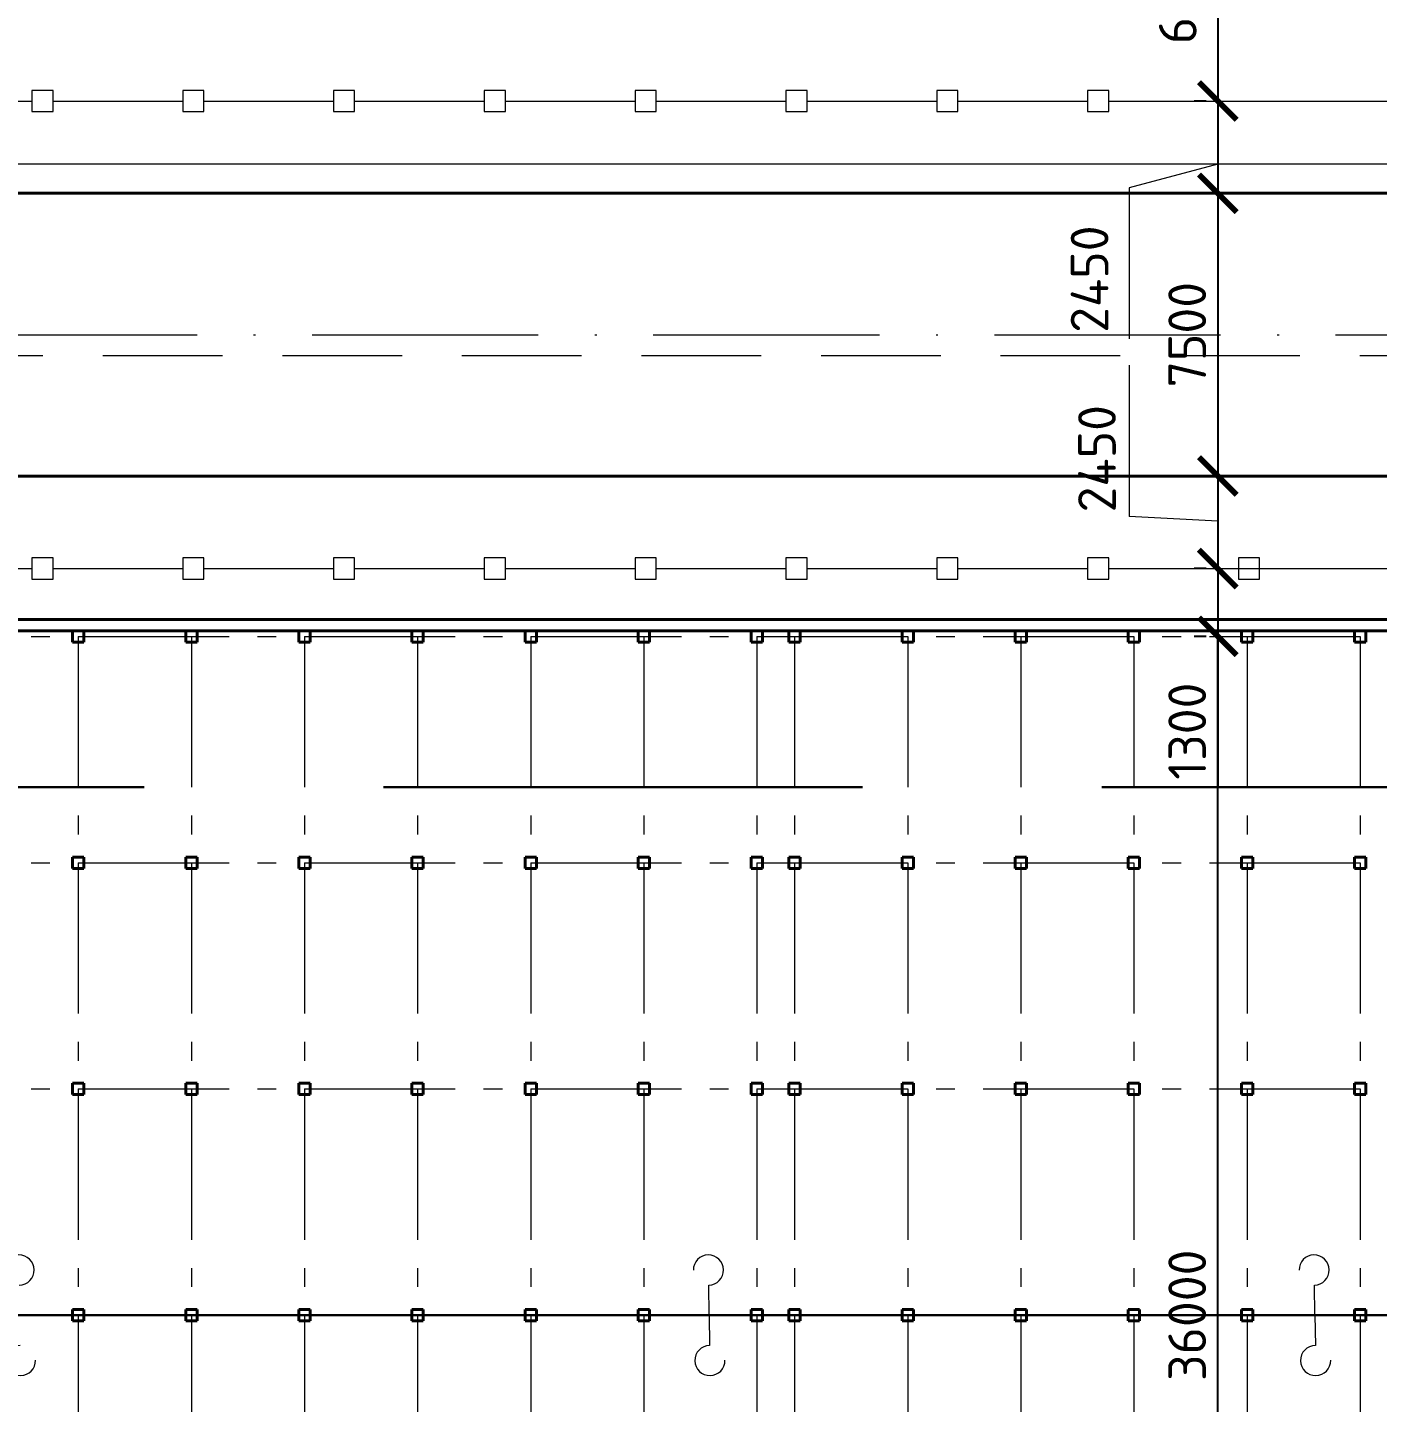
# Model space of a CAD drawing. Header units: millimetres. Extents: x -782 to 10910, y 3841 to 9763.
# Drawn here: x 2231.8 to 2303.4, y 8424.8 to 8497.7 of the extents above; entities that cross this region are included whole.
import ezdxf

# ---------------------------------------------------------------- set-up
doc = ezdxf.new("R2010")
doc.units = ezdxf.units.MM
for name, pattern in [('ACAD_ISO10W100', [18, 12, -3, 0, -3]), ('CENTER2', [28.575, 19.05, -3.175, 3.175, -3.175]), ('GOST2.303 6', [12, 8, -1.5, 1, -1.5]), ('штриховая2', [9.525, 6.35, -3.175])]:
    doc.linetypes.add(name, pattern=pattern)
doc.styles.add('2.5', font='isocpeur.ttf', dxfattribs={"height": 2})
doc.dimstyles.new('М500 стройгенп', dxfattribs={"dimtxt": 2, "dimasz": 2, "dimexe": 1.25, "dimexo": 0.625, "dimtad": 1, "dimlfac": 500, "dimtxsty": '2.5', "dimblk": 'ARCHTICK', "dimcen": 2.5, "dimadec": 0, "dimazin": 0, "dimtfac": 1, "dimtmove": 0, "dimatfit": 3, "dimfxl": 1, "dimarcsym": 0})
pattern_1 = [(50, (2763.4176, 3860.6352), (4.5546167, -0.398477), [0.47625, -5.23875]), (355, (2763.4176, 3860.635), (-0.8810855, 4.776421), [0.381, -4.1910146]), (100.45144, (2763.797, 3860.602), (3.673531, 4.377944), [0.40475, -4.452256]), (46.1842, (2763.4176, 3861.905), (6.776976, -1.051058), [0.714375, -7.858125]), (96.63556, (2763.982, 3861.8176), (5.935103, 6.185653), [0.607126, -6.67839]), (351.18415, (2763.4176, 3861.905), (5.935103, 6.185653), [0.571499, -6.286493]), (21, (2764.0526, 3861.5877), (3.7903598, -2.55663), [0.47625, -5.23875]), (326, (2764.0526, 3861.5877), (1.5450507, 4.604699), [0.381, -4.191]), (71.45144, (2764.3684, 3861.3747), (5.3354105, 2.0480692), [0.40475, -4.4522484]), (37.5, (2763.4176, 3860.6352), (0.0772151, 2.11387597), [0, -4.1402, 0, -4.2545, 0, -4.206875]), (7.5, (2763.4176, 3860.6352), (1.6704916, 2.5045144), [0, -2.4257, 0, -4.04495, 0, -1.603375]), (327.5, (2762.0015, 3860.6352), (3.3897649, -0.1432186), [0, -1.5875, 0, -4.953, 0, -6.57225]), (317.5, (2761.3665, 3860.6352), (3.7032295, 0.6356623), [0, -2.06375, 0, -3.2893, 0, -4.66725])]

# ---------------------------------------------------------------- blocks, each defined once
blk = doc.blocks.new('_ArchTick')
at = {"color": 0, "linetype": 'ByBlock', "const_width": 0.15}
blk.add_lwpolyline([(-0.5, -0.5), (0.5, 0.5)], dxfattribs=at)
blk = doc.blocks.new('*D764')
at = {"color": 0, "lineweight": -2, "transparency": 16777216}
for p, q in [((2294.296, 8465.443), (2293.671, 8465.443)), ((2294.921, 8393.443), (2294.921, 8465.443)), ((2294.296, 8393.443), (2293.671, 8393.443))]:
    blk.add_line(p, q, dxfattribs=at)
at = {"layer": 'Defpoints', "color": 0, "lineweight": -3, "transparency": 16777216}
for p in [(2294.921, 8465.443), (2294.921, 8465.443), (2294.921, 8393.443)]:
    blk.add_point(p, dxfattribs=at)
at = {"color": 0, "lineweight": -2, "transparency": 16777216, "xscale": 2, "yscale": 2, "zscale": 2}
for p, rotation in [((2294.921, 8465.443), 90), ((2294.921, 8393.443), 270)]:
    blk.add_blockref('_ArchTick', p, dxfattribs=dict(at, rotation=rotation))
at = {"color": 0, "lineweight": 20, "transparency": 16777216, "insert": (2293.296, 8429.443), "char_height": 2, "attachment_point": 5, "rotation": 90, "style": '2.5'}
blk.add_mtext('36000', dxfattribs=at)
blk = doc.blocks.new('*D737')
at = {"color": 0, "lineweight": -2, "transparency": 16777216}
for p, q in [((2294.296, 8505.543), (2293.671, 8505.543)), ((2294.921, 8505.543), (2294.921, 8493.831)), ((2294.296, 8493.831), (2293.671, 8493.831))]:
    blk.add_line(p, q, dxfattribs=at)
at = {"layer": 'Defpoints', "color": 0, "lineweight": -3, "transparency": 16777216}
for p in [(2294.921, 8505.543), (2294.921, 8493.831), (2294.921, 8493.831)]:
    blk.add_point(p, dxfattribs=at)
at = {"color": 0, "lineweight": -2, "transparency": 16777216, "xscale": 2, "yscale": 2, "zscale": 2}
for p, rotation in [((2294.921, 8505.543), 90), ((2294.921, 8493.831), 270)]:
    blk.add_blockref('_ArchTick', p, dxfattribs=dict(at, rotation=rotation))
at = {"color": 0, "lineweight": 20, "transparency": 16777216, "insert": (2292.796, 8499.648), "char_height": 2, "attachment_point": 5, "rotation": 90, "style": '2.5'}
blk.add_mtext('6300', dxfattribs=at)
blk = doc.blocks.new('*D738')
at = {"color": 0, "lineweight": -2, "transparency": 16777216}
for p, q in [((2294.296, 8493.831), (2293.671, 8493.831)), ((2294.921, 8493.831), (2294.921, 8488.943)), ((2294.296, 8488.943), (2293.671, 8488.943))]:
    blk.add_line(p, q, dxfattribs=at)
at = {"layer": 'Defpoints', "color": 0, "lineweight": -3, "transparency": 16777216}
for p in [(2294.921, 8493.831), (2294.921, 8488.943), (2294.921, 8488.943)]:
    blk.add_point(p, dxfattribs=at)
at = {"color": 0, "lineweight": -2, "transparency": 16777216, "xscale": 2, "yscale": 2, "zscale": 2}
for p, rotation in [((2294.921, 8493.831), 90), ((2294.921, 8488.943), 270)]:
    blk.add_blockref('_ArchTick', p, dxfattribs=dict(at, rotation=rotation))
at = {"color": 0, "lineweight": 20, "transparency": 16777216, "insert": (2288.117, 8484.389), "char_height": 2, "attachment_point": 5, "rotation": 90, "style": '2.5'}
blk.add_mtext('2450', dxfattribs=at)
blk = doc.blocks.new('*D739')
at = {"color": 0, "lineweight": -2, "transparency": 16777216}
for p, q in [((2294.296, 8488.943), (2293.671, 8488.943)), ((2294.921, 8488.943), (2294.921, 8473.943)), ((2294.296, 8473.943), (2293.671, 8473.943))]:
    blk.add_line(p, q, dxfattribs=at)
at = {"layer": 'Defpoints', "color": 0, "lineweight": -3, "transparency": 16777216}
for p in [(2294.921, 8488.943), (2294.921, 8473.943), (2294.921, 8473.943)]:
    blk.add_point(p, dxfattribs=at)
at = {"color": 0, "lineweight": -2, "transparency": 16777216, "xscale": 2, "yscale": 2, "zscale": 2}
for p, rotation in [((2294.921, 8488.943), 90), ((2294.921, 8473.943), 270)]:
    blk.add_blockref('_ArchTick', p, dxfattribs=dict(at, rotation=rotation))
at = {"color": 0, "lineweight": 20, "transparency": 16777216, "insert": (2293.296, 8481.443), "char_height": 2, "attachment_point": 5, "rotation": 90, "style": '2.5'}
blk.add_mtext('7500', dxfattribs=at)
blk = doc.blocks.new('*D740')
at = {"color": 0, "lineweight": -2, "transparency": 16777216}
for p, q in [((2294.296, 8473.943), (2293.671, 8473.943)), ((2294.921, 8473.943), (2294.921, 8469.043)), ((2294.296, 8469.043), (2293.671, 8469.043))]:
    blk.add_line(p, q, dxfattribs=at)
at = {"layer": 'Defpoints', "color": 0, "lineweight": -3, "transparency": 16777216}
for p in [(2294.921, 8473.943), (2294.921, 8469.043), (2294.921, 8469.043)]:
    blk.add_point(p, dxfattribs=at)
at = {"color": 0, "lineweight": -2, "transparency": 16777216, "xscale": 2, "yscale": 2, "zscale": 2}
for p, rotation in [((2294.921, 8473.943), 90), ((2294.921, 8469.043), 270)]:
    blk.add_blockref('_ArchTick', p, dxfattribs=dict(at, rotation=rotation))
at = {"color": 0, "lineweight": 20, "transparency": 16777216, "insert": (2288.511, 8474.864), "char_height": 2, "attachment_point": 5, "rotation": 90, "style": '2.5'}
blk.add_mtext('2450', dxfattribs=at)
blk = doc.blocks.new('*D741')
at = {"color": 0, "lineweight": -2, "transparency": 16777216}
for p, q in [((2294.296, 8469.043), (2293.671, 8469.043)), ((2294.921, 8469.043), (2294.921, 8465.443)), ((2294.296, 8465.443), (2293.671, 8465.443)), ((2294.921, 8465.443), (2294.921, 8457.393))]:
    blk.add_line(p, q, dxfattribs=at)
at = {"layer": 'Defpoints', "color": 0, "lineweight": -3, "transparency": 16777216}
for p in [(2294.921, 8469.043), (2294.921, 8465.443), (2294.921, 8465.443)]:
    blk.add_point(p, dxfattribs=at)
at = {"color": 0, "lineweight": -2, "transparency": 16777216, "xscale": 2, "yscale": 2, "zscale": 2}
for p, rotation in [((2294.921, 8469.043), 90), ((2294.921, 8465.443), 270)]:
    blk.add_blockref('_ArchTick', p, dxfattribs=dict(at, rotation=rotation))
at = {"color": 0, "lineweight": 20, "transparency": 16777216, "insert": (2293.296, 8460.418), "char_height": 2, "attachment_point": 5, "rotation": 90, "style": '2.5'}
blk.add_mtext('1300', dxfattribs=at)

msp = doc.modelspace()

# ---------------------------------------------------------------- hatches: boundary and pattern name
at = {"lineweight": 25}
h = msp.add_hatch(dxfattribs=at)
h.set_pattern_fill('ANSI31', color=256)
h.set_pattern_definition([(45, (2763.4176, 3860.6352), (-2.245064, 2.245064), [])])
h.paths.add_polyline_path([(2395.225894, 8324.442641), (2389.689209, 8324.442641), (2389.689209, 8317.442641), (2394.268934, 8317.442641)])
h.paths.add_polyline_path([(2367.578799, 8327.027965), (2367.89225, 8329.326446, -0.033531004), (2365.471452, 8331.442641), (2183.471452, 8331.442641, -0.033546474), (2181.049474, 8329.325546), (2181.363583, 8327.027894, -0.454591532), (2183.180298, 8325.442641), (2365.762606, 8325.442641, -0.454492205)])
h.paths.add_polyline_path([(2393.668887, 8545.688801), (2392.589411, 8545.7961, -0.097320235), (2384.41866, 8541.449212), (2154.673974, 8541.442676), (2153.578788, 8533.431577, -0.071737884), (2160.355396, 8534.442361), (2166.500889, 8534.472079, -0.164269753), (2181.049474, 8529.559736), (2181.363583, 8531.857389, -0.374956444), (2179.980303, 8533.442641, -1), (2183.180298, 8533.442641), (2365.762606, 8533.442641, -1), (2368.9626, 8533.442641, -0.381458001), (2367.5432, 8531.852869), (2367.861169, 8529.505667, -0.164703998), (2382.442014, 8534.442641), (2395.192371, 8534.442641)])
h.paths.add_polyline_path([(2159.720896, 8535.5702, -1), (2160.040895, 8535.5702, -1)], flags=16)
h.paths.add_polyline_path([(2367.5432, 8531.852869, -0.447745786), (2365.762606, 8533.442641), (2183.180298, 8533.442641, -0.454591532), (2181.363583, 8531.857389), (2181.049474, 8529.559736, -0.033546474), (2183.471452, 8527.442641), (2365.501372, 8527.443071, -0.032682346), (2367.861169, 8529.505667)])
h.paths.add_polyline_path([(2295.346246, 8532.845041), (2295.346246, 8539.445041), (2290.546246, 8539.445041), (2290.546246, 8532.845041)], flags=24)
h.paths.add_polyline_path([(2295.346246, 8525.496539), (2295.346246, 8532.096539), (2290.546246, 8532.096539), (2290.546246, 8525.496539)], flags=9)
h.paths.add_polyline_path([(2195.408605, 8525.767641), (2201.608605, 8525.767641), (2201.608605, 8530.567641), (2195.408605, 8530.567641)], flags=9)
at = {"lineweight": 20}
h = msp.add_hatch(dxfattribs=at)
h.set_pattern_fill('AR-CONC', color=256, scale=0.025)
h.set_pattern_definition(pattern_1)
h.paths.add_polyline_path([(2447.064089, 8324.442641), (2395.225894, 8324.442641), (2394.268934, 8317.442641), (2447.064089, 8317.442641)])
edge = h.paths.add_edge_path()
edge.add_line((2395.225894, 8324.442641), (2376.380411, 8324.442641))
edge.add_arc((2376.380411, 8336.443027), 12.000386, 223.86662461, 270, ccw=False)
edge.add_line((2367.728674, 8328.126976), (2367.578799, 8327.027965))
edge.add_arc((2367.362603, 8325.442641), 1.599997, 0, 82.23429528, ccw=False)
edge.add_arc((2367.362603, 8325.442641), 1.599997, -180, 0, ccw=False)
edge.add_line((2365.762606, 8325.442641), (2183.180298, 8325.442641))
edge.add_arc((2181.5803, 8325.442641), 1.599997, -180, 0, ccw=False)
edge.add_arc((2181.5803, 8325.442641), 1.599997, 97.78457087, 180, ccw=False)
edge.add_line((2181.363583, 8327.027894), (2181.213441, 8328.126156))
edge.add_arc((2172.562492, 8336.443027), 12.000386, 270, 316.12794469, ccw=False)
edge.add_line((2172.562492, 8324.442641), (2153.717009, 8324.442641))
edge.add_line((2153.717009, 8324.442641), (2154.673969, 8317.442641))
edge.add_line((2154.673969, 8317.442641), (2394.268934, 8317.442641))
edge.add_line((2394.268934, 8317.442641), (2395.225894, 8324.442641))
edge = h.paths.add_edge_path()
edge.add_arc((2376.380411, 8336.443027), 12.000386, 204.62550124, 223.86662461, ccw=False)
edge.add_line((2365.471452, 8331.442641), (2272.723702, 8331.442641))
edge.add_arc((2271.58981, 8331.83543), 1.199998, 199.10645728, 340.89354272, ccw=False)
edge.add_line((2270.455917, 8331.442641), (2183.471452, 8331.442641))
edge.add_arc((2172.562492, 8336.443027), 12.000386, 316.12794469, 335.37449876, ccw=False)
edge.add_line((2181.213441, 8328.126156), (2181.363583, 8327.027894))
edge.add_arc((2181.5803, 8325.442641), 1.599997, 0, 97.78457087, ccw=False)
edge.add_line((2183.180298, 8325.442641), (2365.762606, 8325.442641))
edge.add_arc((2367.362603, 8325.442641), 1.599997, 82.23429528, 180, ccw=False)
edge.add_line((2367.578799, 8327.027965), (2367.728674, 8328.126976))
edge = h.paths.add_edge_path()
edge.add_line((2394.244102, 8541.442641), (2154.673969, 8541.442641))
edge.add_line((2154.673969, 8541.442641), (2153.717009, 8534.442641))
edge.add_line((2153.717009, 8534.442641), (2172.562492, 8534.442641))
edge.add_arc((2172.562492, 8522.442255), 12.000386, 43.87205531, 90, ccw=False)
edge.add_line((2181.213441, 8530.759127), (2181.363583, 8531.857389))
edge.add_arc((2181.5803, 8533.442641), 1.599997, 180, 262.21542913, ccw=False)
edge.add_arc((2181.5803, 8533.442641), 1.599997, 0, 180, ccw=False)
edge.add_line((2183.180298, 8533.442641), (2365.762606, 8533.442641))
edge.add_arc((2367.362603, 8533.442641), 1.599997, 0, 180, ccw=False)
edge.add_arc((2367.362603, 8533.442641), 1.599997, -83.51900907, 0, ccw=False)
edge.add_line((2367.5432, 8531.852869), (2367.861169, 8529.505667))
edge.add_arc((2427.302929, 8436.751859), 110.1662, 117.53133097, 122.65399107, ccw=False)
edge.add_line((2376.380411, 8534.442641), (2395.192371, 8534.442641))
edge.add_line((2395.192371, 8534.442641), (2394.244102, 8541.442641))
edge = h.paths.add_edge_path()
edge.add_line((2154.673969, 8541.442641), (2145.423074, 8541.442641))
edge.add_line((2145.423074, 8541.442641), (2145.427188, 8534.050072))
edge.add_arc((2148.471452, 8522.442641), 12, 90, 104.69589657, ccw=False)
edge.add_line((2148.471452, 8534.442641), (2153.717009, 8534.442641))
edge.add_line((2153.717009, 8534.442641), (2154.673969, 8541.442641))
edge = h.paths.add_edge_path()
edge.add_line((2367.861169, 8529.505667), (2367.5432, 8531.852869))
edge.add_arc((2367.362603, 8533.442641), 1.599997, 180, 276.48099093, ccw=False)
edge.add_line((2365.762606, 8533.442641), (2183.180298, 8533.442641))
edge.add_arc((2181.5803, 8533.442641), 1.599997, -97.78457087, 0, ccw=False)
edge.add_line((2181.363583, 8531.857389), (2181.213441, 8530.759127))
edge.add_arc((2172.562492, 8522.442255), 12.000386, 24.62550124, 43.87205531, ccw=False)
edge.add_line((2183.471452, 8527.442641), (2268.081321, 8527.442641))
edge.add_arc((2268.667298, 8526.395442), 1.199998, 60.7700888, 119.2299112, ccw=False)
edge.add_line((2269.253276, 8527.442641), (2365.471452, 8527.442641))
edge.add_arc((2367.611719, 8527.379035), 2.141212, 83.30987815, 178.29773268, ccw=False)
h.paths.add_polyline_path([(2269.419992, 8526.727406), (2272.659986, 8526.727406), (2272.659986, 8527.442641), (2269.419992, 8527.442641)])
h.paths.add_polyline_path([(2395.192371, 8534.442641), (2447.064089, 8534.442641), (2447.064089, 8541.442641), (2394.244102, 8541.442641)])
edge = h.paths.add_edge_path()
edge.add_arc((2153.471452, 8517.442641), 24, 109.59180627, 180)
edge.add_line((2129.471452, 8517.442641), (2129.471452, 8341.442641))
edge.add_arc((2153.471452, 8341.442641), 24, 180, 270)
edge.add_line((2153.471452, 8317.442641), (2154.673969, 8317.442641))
edge.add_line((2154.673969, 8317.442641), (2153.717009, 8324.442641))
edge.add_line((2153.717009, 8324.442641), (2148.471452, 8324.442641))
edge.add_arc((2125.500889, 8313.472079), 25.455844, 25.52877937, 64.47122063)
edge.add_line((2136.471452, 8336.442641), (2136.471452, 8522.442641))
edge.add_arc((2148.471452, 8522.442641), 12, 104.69589657, 180, ccw=False)
edge.add_line((2145.427188, 8534.050072), (2145.423847, 8540.053171))
at = {"lineweight": 25}
h = msp.add_hatch(dxfattribs=at)
h.set_pattern_fill('AR-CONC', color=256, scale=0.025)
h.set_pattern_definition(pattern_1)
h.paths.add_polyline_path([(2179.980303, 8325.442641, -0.374956444), (2181.363583, 8327.027894), (2181.213441, 8328.126156, -0.204033738), (2172.562492, 8324.442641), (2160.471452, 8324.442641, -0.072953131), (2153.578788, 8325.453705), (2154.673969, 8317.442641), (2388.189209, 8317.442641), (2388.189209, 8324.442641), (2376.380411, 8324.442641, -0.077886135), (2372.709113, 8325.018018), (2368.957578, 8325.315967, -0.96113778), (2365.762606, 8325.442641), (2183.180298, 8325.442641, -1)])
h.paths.add_polyline_path([(2129.902842, 8409.508791), (2136.502842, 8409.508791), (2136.502842, 8414.308791), (2129.902842, 8414.308791)], flags=24)
h.paths.add_polyline_path([(2131.396452, 8340.341351), (2137.996452, 8340.341351), (2137.996452, 8345.141351), (2131.396452, 8345.141351)], flags=24)
h.paths.add_polyline_path([(2129.28449, 8461.47917), (2132.974484, 8461.47917), (2132.974484, 8465.799163), (2129.28449, 8465.799163)], flags=9)
h.paths.add_polyline_path([(2295.346246, 8318.540241), (2295.346246, 8325.140241), (2290.546246, 8325.140241), (2290.546246, 8318.540241)], flags=24)
edge = h.paths.add_edge_path()
edge.add_arc((2153.471452, 8517.442641), 24, 109.59160183, 180)
edge.add_line((2129.471452, 8517.442641), (2129.471452, 8341.442641))
edge.add_arc((2153.471452, 8341.442641), 24, 180, 270)
edge.add_line((2153.471452, 8317.442641), (2154.673969, 8317.442641))
edge.add_line((2154.673969, 8317.442641), (2153.717009, 8324.442641))
edge.add_line((2153.717009, 8324.442641), (2153.578788, 8325.453705))
edge.add_arc((2160.471452, 8348.442641), 24, 180, 253.30994122, ccw=False)
edge.add_line((2136.471452, 8348.442641), (2136.471452, 8522.442641))
edge.add_arc((2148.471452, 8522.442641), 12, 104.69537151, 180, ccw=False)
edge.add_line((2145.427294, 8534.0501), (2145.423928, 8540.0532))
at = {"lineweight": 20}
h = msp.add_hatch(dxfattribs=at)
h.set_pattern_fill('ANSI31', color=256, angle=90)
h.set_pattern_definition([(135, (-61.2235, 5234.4324), (-2.245064, -2.245064), [])])
h.paths.add_polyline_path([(2183.471452, 8331.442641, -0.084176912), (2181.213441, 8328.126156), (2181.363583, 8327.027894, -0.454591532), (2183.180298, 8325.442641), (2365.762606, 8325.442641, -0.454492205), (2367.578799, 8327.027965), (2367.728674, 8328.126976, -0.084153049), (2365.471452, 8331.442641), (2272.723702, 8331.442641, -0.71189231), (2270.455917, 8331.442641)])
h.paths.add_polyline_path([(2183.180298, 8533.442641, -0.454591532), (2181.363583, 8531.857389), (2181.213441, 8530.759127, -0.084176912), (2183.471452, 8527.442641), (2268.081321, 8527.442641, -0.260759243), (2269.253276, 8527.442641), (2365.471452, 8527.442641, -0.083164554), (2367.696088, 8530.724272), (2367.5432, 8531.852869, -0.447745786), (2365.762606, 8533.442641)])
h.paths.add_polyline_path([(2269.422375, 8526.787795), (2274.822375, 8526.787795), (2274.822375, 8531.587795), (2269.422375, 8531.587795)], flags=9)
h.paths.add_polyline_path([(2403.127026, 8526.141709), (2408.127026, 8526.141709), (2408.127026, 8530.941709), (2403.127026, 8530.941709)], flags=9)

# ---------------------------------------------------------------- linework, layer by layer
at = {"lineweight": 13}
for p, q in [((2233.131317, 8494.390585), (2232.011319, 8494.390585)), ((2232.011319, 8494.390585), (2232.011319, 8493.270586)), ((2233.131317, 8493.270586), (2233.131317, 8494.390585)), ((2241.131304, 8494.390585), (2240.011306, 8494.390585)), ((2240.011306, 8494.390585), (2240.011306, 8493.270586)), ((2241.131304, 8493.270586), (2241.131304, 8494.390585)), ((2249.131291, 8494.390585), (2248.011292, 8494.390585)), ((2248.011292, 8494.390585), (2248.011292, 8493.270586)), ((2249.131291, 8493.270586), (2249.131291, 8494.390585)), ((2257.131277, 8494.390585), (2256.011279, 8494.390585)), ((2256.011279, 8494.390585), (2256.011279, 8493.270586)), ((2257.131277, 8493.270586), (2257.131277, 8494.390585)), ((2265.131264, 8494.390585), (2264.011266, 8494.390585)), ((2264.011266, 8494.390585), (2264.011266, 8493.270586)), ((2265.131264, 8493.270586), (2265.131264, 8494.390585)), ((2273.131251, 8494.390585), (2272.011252, 8494.390585)), ((2272.011252, 8494.390585), (2272.011252, 8493.270586)), ((2273.131251, 8493.270586), (2273.131251, 8494.390585)), ((2281.131237, 8494.390585), (2280.011239, 8494.390585)), ((2280.011239, 8494.390585), (2280.011239, 8493.270586)), ((2281.131237, 8493.270586), (2281.131237, 8494.390585)), ((2289.131224, 8494.390585), (2288.011226, 8494.390585)), ((2288.011226, 8494.390585), (2288.011226, 8493.270586)), ((2289.131224, 8493.270586), (2289.131224, 8494.390585)), ((2232.011319, 8493.270586), (2233.131317, 8493.270586)), ((2240.011306, 8493.270586), (2241.131304, 8493.270586)), ((2248.011292, 8493.270586), (2249.131291, 8493.270586)), ((2256.011279, 8493.270586), (2257.131277, 8493.270586)), ((2264.011266, 8493.270586), (2265.131264, 8493.270586)), ((2272.011252, 8493.270586), (2273.131251, 8493.270586)), ((2280.011239, 8493.270586), (2281.131237, 8493.270586)), ((2288.011226, 8493.270586), (2289.131224, 8493.270586)), ((2233.131317, 8469.60264), (2232.011319, 8469.60264)), ((2232.011319, 8469.60264), (2232.011319, 8468.482642)), ((2233.131317, 8468.482642), (2233.131317, 8469.60264)), ((2241.131304, 8469.60264), (2240.011306, 8469.60264)), ((2240.011306, 8469.60264), (2240.011306, 8468.482642)), ((2241.131304, 8468.482642), (2241.131304, 8469.60264)), ((2249.131291, 8469.60264), (2248.011292, 8469.60264)), ((2248.011292, 8469.60264), (2248.011292, 8468.482642)), ((2249.131291, 8468.482642), (2249.131291, 8469.60264)), ((2257.131277, 8469.60264), (2256.011279, 8469.60264)), ((2256.011279, 8469.60264), (2256.011279, 8468.482642)), ((2257.131277, 8468.482642), (2257.131277, 8469.60264)), ((2265.131264, 8469.60264), (2264.011266, 8469.60264)), ((2264.011266, 8469.60264), (2264.011266, 8468.482642)), ((2265.131264, 8468.482642), (2265.131264, 8469.60264)), ((2273.131251, 8469.60264), (2272.011252, 8469.60264)), ((2272.011252, 8469.60264), (2272.011252, 8468.482642)), ((2273.131251, 8468.482642), (2273.131251, 8469.60264)), ((2281.131237, 8469.60264), (2280.011239, 8469.60264)), ((2280.011239, 8469.60264), (2280.011239, 8468.482642)), ((2281.131237, 8468.482642), (2281.131237, 8469.60264)), ((2289.131224, 8469.60264), (2288.011226, 8469.60264)), ((2288.011226, 8469.60264), (2288.011226, 8468.482642)), ((2289.131224, 8468.482642), (2289.131224, 8469.60264)), ((2297.131211, 8469.60264), (2296.011212, 8469.60264)), ((2296.011212, 8469.60264), (2296.011212, 8468.482642)), ((2297.131211, 8468.482642), (2297.131211, 8469.60264)), ((2232.011319, 8468.482642), (2233.131317, 8468.482642)), ((2240.011306, 8468.482642), (2241.131304, 8468.482642)), ((2248.011292, 8468.482642), (2249.131291, 8468.482642)), ((2256.011279, 8468.482642), (2257.131277, 8468.482642)), ((2264.011266, 8468.482642), (2265.131264, 8468.482642)), ((2272.011252, 8468.482642), (2273.131251, 8468.482642)), ((2280.011239, 8468.482642), (2281.131237, 8468.482642)), ((2288.011226, 8468.482642), (2289.131224, 8468.482642)), ((2296.011212, 8468.482642), (2297.131211, 8468.482642)), ((2267.937816, 8429.442641), (2267.912177, 8431.042433)), ((2300.069401, 8429.442641), (2300.043761, 8431.042433)), ((2267.937816, 8429.442641), (2267.963456, 8427.842849)), ((2300.069401, 8429.442641), (2300.09504, 8427.842849))]:
    msp.add_line(p, q, dxfattribs=at)
at = {"lineweight": 20}
for p, q in [((2225.131331, 8493.830586), (2232.011319, 8493.830586)), ((2233.131317, 8493.830586), (2240.011306, 8493.830586)), ((2241.131304, 8493.830586), (2248.011292, 8493.830586)), ((2249.131291, 8493.830586), (2256.011279, 8493.830586)), ((2257.131277, 8493.830586), (2264.011266, 8493.830586)), ((2265.131264, 8493.830586), (2272.011252, 8493.830586)), ((2273.131251, 8493.830586), (2280.011239, 8493.830586)), ((2281.131237, 8493.830586), (2288.011226, 8493.830586)), ((2289.131224, 8493.830586), (2304.011199, 8493.830586)), ((2294.921246, 8490.492641), (2290.222822, 8489.233702)), ((2290.222822, 8489.233702), (2290.222822, 8481.216866)), ((2290.222822, 8479.82459), (2290.222822, 8471.807754)), ((2294.921246, 8471.553881), (2290.222822, 8471.807754)), ((2225.131331, 8469.042641), (2232.011319, 8469.042641)), ((2233.131317, 8469.042641), (2240.011306, 8469.042641)), ((2241.131304, 8469.042641), (2248.011292, 8469.042641)), ((2249.131291, 8469.042641), (2256.011279, 8469.042641)), ((2257.131277, 8469.042641), (2264.011266, 8469.042641)), ((2265.131264, 8469.042641), (2272.011252, 8469.042641)), ((2273.131251, 8469.042641), (2280.011239, 8469.042641)), ((2281.131237, 8469.042641), (2288.011226, 8469.042641)), ((2289.131224, 8469.042641), (2304.011199, 8469.042641))]:
    msp.add_line(p, q, dxfattribs=at)
at = {"color": 240, "lineweight": 20, "true_color": 0xed1f24}
msp.add_line((2145.531641, 8490.512378), (2347.81426, 8490.512378), dxfattribs=at)
at = {"lineweight": 40}
for p, q in [((2174.471452, 8488.942641), (2374.471452, 8488.942641)), ((2374.471452, 8473.942641), (2174.471452, 8473.942641)), ((2375.371452, 8466.342641), (2174.171452, 8466.342641)), ((2374.771452, 8465.742641), (2174.171452, 8465.742641)), ((2234.771452, 8465.742641), (2234.171452, 8465.742641)), ((2234.171452, 8465.742641), (2234.171452, 8465.142641)), ((2234.171452, 8465.142641), (2234.771452, 8465.142641)), ((2234.771452, 8465.142641), (2234.771452, 8465.742641)), ((2240.771452, 8465.742641), (2240.171452, 8465.742641)), ((2240.171452, 8465.742641), (2240.171452, 8465.142641)), ((2240.171452, 8465.142641), (2240.771452, 8465.142641)), ((2240.771452, 8465.142641), (2240.771452, 8465.742641)), ((2246.771452, 8465.742641), (2246.171452, 8465.742641)), ((2246.171452, 8465.742641), (2246.171452, 8465.142641)), ((2246.171452, 8465.142641), (2246.771452, 8465.142641)), ((2246.771452, 8465.142641), (2246.771452, 8465.742641)), ((2252.771452, 8465.742641), (2252.171452, 8465.742641)), ((2252.171452, 8465.742641), (2252.171452, 8465.142641)), ((2252.171452, 8465.142641), (2252.771452, 8465.142641)), ((2252.771452, 8465.142641), (2252.771452, 8465.742641)), ((2258.771452, 8465.742641), (2258.171452, 8465.742641)), ((2258.171452, 8465.742641), (2258.171452, 8465.142641)), ((2258.171452, 8465.142641), (2258.771452, 8465.142641)), ((2258.771452, 8465.142641), (2258.771452, 8465.742641)), ((2264.771452, 8465.742641), (2264.171452, 8465.742641)), ((2264.171452, 8465.742641), (2264.171452, 8465.142641)), ((2264.171452, 8465.142641), (2264.771452, 8465.142641)), ((2264.771452, 8465.142641), (2264.771452, 8465.742641)), ((2270.771452, 8465.742641), (2270.171452, 8465.742641)), ((2270.171452, 8465.742641), (2270.171452, 8465.142641)), ((2270.171452, 8465.142641), (2270.771452, 8465.142641)), ((2270.771452, 8465.142641), (2270.771452, 8465.742641)), ((2272.771452, 8465.742641), (2272.171452, 8465.742641)), ((2272.171452, 8465.742641), (2272.171452, 8465.142641)), ((2272.171452, 8465.142641), (2272.771452, 8465.142641)), ((2272.771452, 8465.142641), (2272.771452, 8465.742641)), ((2278.771452, 8465.742641), (2278.171452, 8465.742641)), ((2278.171452, 8465.742641), (2278.171452, 8465.142641)), ((2278.171452, 8465.142641), (2278.771452, 8465.142641)), ((2278.771452, 8465.142641), (2278.771452, 8465.742641)), ((2284.771452, 8465.742641), (2284.171452, 8465.742641)), ((2284.171452, 8465.742641), (2284.171452, 8465.142641)), ((2284.171452, 8465.142641), (2284.771452, 8465.142641)), ((2284.771452, 8465.142641), (2284.771452, 8465.742641)), ((2290.771452, 8465.742641), (2290.171452, 8465.742641)), ((2290.171452, 8465.742641), (2290.171452, 8465.142641)), ((2290.171452, 8465.142641), (2290.771452, 8465.142641)), ((2290.771452, 8465.142641), (2290.771452, 8465.742641)), ((2296.771452, 8465.742641), (2296.171452, 8465.742641)), ((2296.171452, 8465.742641), (2296.171452, 8465.142641)), ((2296.171452, 8465.142641), (2296.771452, 8465.142641)), ((2296.771452, 8465.142641), (2296.771452, 8465.742641)), ((2302.771452, 8465.742641), (2302.171452, 8465.742641)), ((2302.171452, 8465.742641), (2302.171452, 8465.142641)), ((2302.171452, 8465.142641), (2302.771452, 8465.142641)), ((2302.771452, 8465.142641), (2302.771452, 8465.742641)), ((2234.771452, 8453.742641), (2234.171452, 8453.742641)), ((2234.171452, 8453.742641), (2234.171452, 8453.142641)), ((2234.771452, 8453.142641), (2234.771452, 8453.742641)), ((2240.771452, 8453.742641), (2240.171452, 8453.742641)), ((2240.171452, 8453.742641), (2240.171452, 8453.142641)), ((2240.771452, 8453.142641), (2240.771452, 8453.742641)), ((2246.771452, 8453.742641), (2246.171452, 8453.742641)), ((2246.171452, 8453.742641), (2246.171452, 8453.142641)), ((2246.771452, 8453.142641), (2246.771452, 8453.742641)), ((2252.771452, 8453.742641), (2252.171452, 8453.742641)), ((2252.171452, 8453.742641), (2252.171452, 8453.142641)), ((2252.771452, 8453.142641), (2252.771452, 8453.742641)), ((2258.771452, 8453.742641), (2258.171452, 8453.742641)), ((2258.171452, 8453.742641), (2258.171452, 8453.142641)), ((2258.771452, 8453.142641), (2258.771452, 8453.742641)), ((2264.771452, 8453.742641), (2264.171452, 8453.742641)), ((2264.171452, 8453.742641), (2264.171452, 8453.142641)), ((2264.771452, 8453.142641), (2264.771452, 8453.742641)), ((2270.771452, 8453.742641), (2270.171452, 8453.742641)), ((2270.171452, 8453.742641), (2270.171452, 8453.142641)), ((2270.771452, 8453.142641), (2270.771452, 8453.742641)), ((2272.771452, 8453.742641), (2272.171452, 8453.742641)), ((2272.171452, 8453.742641), (2272.171452, 8453.142641)), ((2272.771452, 8453.142641), (2272.771452, 8453.742641)), ((2278.771452, 8453.742641), (2278.171452, 8453.742641)), ((2278.171452, 8453.742641), (2278.171452, 8453.142641)), ((2278.771452, 8453.142641), (2278.771452, 8453.742641)), ((2284.771452, 8453.742641), (2284.171452, 8453.742641)), ((2284.171452, 8453.742641), (2284.171452, 8453.142641)), ((2284.771452, 8453.142641), (2284.771452, 8453.742641)), ((2290.771452, 8453.742641), (2290.171452, 8453.742641)), ((2290.171452, 8453.742641), (2290.171452, 8453.142641)), ((2290.771452, 8453.142641), (2290.771452, 8453.742641)), ((2296.771452, 8453.742641), (2296.171452, 8453.742641)), ((2296.171452, 8453.742641), (2296.171452, 8453.142641)), ((2296.771452, 8453.142641), (2296.771452, 8453.742641)), ((2302.771452, 8453.742641), (2302.171452, 8453.742641)), ((2302.171452, 8453.742641), (2302.171452, 8453.142641)), ((2302.771452, 8453.142641), (2302.771452, 8453.742641)), ((2234.171452, 8453.142641), (2234.771452, 8453.142641)), ((2240.171452, 8453.142641), (2240.771452, 8453.142641)), ((2246.171452, 8453.142641), (2246.771452, 8453.142641)), ((2252.171452, 8453.142641), (2252.771452, 8453.142641)), ((2258.171452, 8453.142641), (2258.771452, 8453.142641)), ((2264.171452, 8453.142641), (2264.771452, 8453.142641)), ((2270.171452, 8453.142641), (2270.771452, 8453.142641)), ((2272.171452, 8453.142641), (2272.771452, 8453.142641)), ((2278.171452, 8453.142641), (2278.771452, 8453.142641)), ((2284.171452, 8453.142641), (2284.771452, 8453.142641)), ((2290.171452, 8453.142641), (2290.771452, 8453.142641)), ((2296.171452, 8453.142641), (2296.771452, 8453.142641)), ((2302.171452, 8453.142641), (2302.771452, 8453.142641)), ((2234.771452, 8441.742641), (2234.171452, 8441.742641)), ((2234.171452, 8441.742641), (2234.171452, 8441.142641)), ((2234.771452, 8441.142641), (2234.771452, 8441.742641)), ((2240.771452, 8441.742641), (2240.171452, 8441.742641)), ((2240.171452, 8441.742641), (2240.171452, 8441.142641)), ((2240.771452, 8441.142641), (2240.771452, 8441.742641)), ((2246.771452, 8441.742641), (2246.171452, 8441.742641)), ((2246.171452, 8441.742641), (2246.171452, 8441.142641)), ((2246.771452, 8441.142641), (2246.771452, 8441.742641)), ((2252.771452, 8441.742641), (2252.171452, 8441.742641)), ((2252.171452, 8441.742641), (2252.171452, 8441.142641)), ((2252.771452, 8441.142641), (2252.771452, 8441.742641)), ((2258.771452, 8441.742641), (2258.171452, 8441.742641)), ((2258.171452, 8441.742641), (2258.171452, 8441.142641)), ((2258.771452, 8441.142641), (2258.771452, 8441.742641)), ((2264.771452, 8441.742641), (2264.171452, 8441.742641)), ((2264.171452, 8441.742641), (2264.171452, 8441.142641)), ((2264.771452, 8441.142641), (2264.771452, 8441.742641)), ((2270.771452, 8441.742641), (2270.171452, 8441.742641)), ((2270.171452, 8441.742641), (2270.171452, 8441.142641)), ((2270.771452, 8441.142641), (2270.771452, 8441.742641)), ((2272.771452, 8441.742641), (2272.171452, 8441.742641)), ((2272.171452, 8441.742641), (2272.171452, 8441.142641)), ((2272.771452, 8441.142641), (2272.771452, 8441.742641)), ((2278.771452, 8441.742641), (2278.171452, 8441.742641)), ((2278.171452, 8441.742641), (2278.171452, 8441.142641)), ((2278.771452, 8441.142641), (2278.771452, 8441.742641)), ((2284.771452, 8441.742641), (2284.171452, 8441.742641)), ((2284.171452, 8441.742641), (2284.171452, 8441.142641)), ((2284.771452, 8441.142641), (2284.771452, 8441.742641)), ((2290.771452, 8441.742641), (2290.171452, 8441.742641)), ((2290.171452, 8441.742641), (2290.171452, 8441.142641)), ((2290.771452, 8441.142641), (2290.771452, 8441.742641)), ((2296.771452, 8441.742641), (2296.171452, 8441.742641)), ((2296.171452, 8441.742641), (2296.171452, 8441.142641)), ((2296.771452, 8441.142641), (2296.771452, 8441.742641)), ((2302.771452, 8441.742641), (2302.171452, 8441.742641)), ((2302.171452, 8441.742641), (2302.171452, 8441.142641)), ((2302.771452, 8441.142641), (2302.771452, 8441.742641)), ((2234.171452, 8441.142641), (2234.771452, 8441.142641)), ((2240.171452, 8441.142641), (2240.771452, 8441.142641)), ((2246.171452, 8441.142641), (2246.771452, 8441.142641)), ((2252.171452, 8441.142641), (2252.771452, 8441.142641)), ((2258.171452, 8441.142641), (2258.771452, 8441.142641)), ((2264.171452, 8441.142641), (2264.771452, 8441.142641)), ((2270.171452, 8441.142641), (2270.771452, 8441.142641)), ((2272.171452, 8441.142641), (2272.771452, 8441.142641)), ((2278.171452, 8441.142641), (2278.771452, 8441.142641)), ((2284.171452, 8441.142641), (2284.771452, 8441.142641)), ((2290.171452, 8441.142641), (2290.771452, 8441.142641)), ((2296.171452, 8441.142641), (2296.771452, 8441.142641)), ((2302.171452, 8441.142641), (2302.771452, 8441.142641)), ((2234.771452, 8429.742641), (2234.171452, 8429.742641)), ((2234.171452, 8429.742641), (2234.171452, 8429.142641)), ((2234.771452, 8429.142641), (2234.771452, 8429.742641)), ((2240.771452, 8429.742641), (2240.171452, 8429.742641)), ((2240.171452, 8429.742641), (2240.171452, 8429.142641)), ((2240.771452, 8429.142641), (2240.771452, 8429.742641)), ((2246.771452, 8429.742641), (2246.171452, 8429.742641)), ((2246.171452, 8429.742641), (2246.171452, 8429.142641)), ((2246.771452, 8429.142641), (2246.771452, 8429.742641)), ((2252.771452, 8429.742641), (2252.171452, 8429.742641)), ((2252.171452, 8429.742641), (2252.171452, 8429.142641)), ((2252.771452, 8429.142641), (2252.771452, 8429.742641)), ((2258.771452, 8429.742641), (2258.171452, 8429.742641)), ((2258.171452, 8429.742641), (2258.171452, 8429.142641)), ((2258.771452, 8429.142641), (2258.771452, 8429.742641)), ((2264.771452, 8429.742641), (2264.171452, 8429.742641)), ((2264.171452, 8429.742641), (2264.171452, 8429.142641)), ((2264.771452, 8429.142641), (2264.771452, 8429.742641)), ((2270.771452, 8429.742641), (2270.171452, 8429.742641)), ((2270.171452, 8429.742641), (2270.171452, 8429.142641)), ((2270.771452, 8429.142641), (2270.771452, 8429.742641)), ((2272.771452, 8429.742641), (2272.171452, 8429.742641)), ((2272.171452, 8429.742641), (2272.171452, 8429.142641)), ((2272.771452, 8429.142641), (2272.771452, 8429.742641)), ((2278.771452, 8429.742641), (2278.171452, 8429.742641)), ((2278.171452, 8429.742641), (2278.171452, 8429.142641)), ((2278.771452, 8429.142641), (2278.771452, 8429.742641)), ((2284.771452, 8429.742641), (2284.171452, 8429.742641)), ((2284.171452, 8429.742641), (2284.171452, 8429.142641)), ((2284.771452, 8429.142641), (2284.771452, 8429.742641)), ((2290.771452, 8429.742641), (2290.171452, 8429.742641)), ((2290.171452, 8429.742641), (2290.171452, 8429.142641)), ((2290.771452, 8429.142641), (2290.771452, 8429.742641)), ((2296.771452, 8429.742641), (2296.171452, 8429.742641)), ((2296.171452, 8429.742641), (2296.171452, 8429.142641)), ((2296.771452, 8429.142641), (2296.771452, 8429.742641)), ((2302.771452, 8429.742641), (2302.171452, 8429.742641)), ((2302.171452, 8429.742641), (2302.171452, 8429.142641)), ((2302.771452, 8429.142641), (2302.771452, 8429.742641)), ((2234.171452, 8429.142641), (2234.771452, 8429.142641)), ((2240.171452, 8429.142641), (2240.771452, 8429.142641)), ((2246.171452, 8429.142641), (2246.771452, 8429.142641)), ((2252.171452, 8429.142641), (2252.771452, 8429.142641)), ((2258.171452, 8429.142641), (2258.771452, 8429.142641)), ((2264.171452, 8429.142641), (2264.771452, 8429.142641)), ((2270.171452, 8429.142641), (2270.771452, 8429.142641)), ((2272.171452, 8429.142641), (2272.771452, 8429.142641)), ((2278.171452, 8429.142641), (2278.771452, 8429.142641)), ((2284.171452, 8429.142641), (2284.771452, 8429.142641)), ((2290.171452, 8429.142641), (2290.771452, 8429.142641)), ((2296.171452, 8429.142641), (2296.771452, 8429.142641)), ((2302.171452, 8429.142641), (2302.771452, 8429.142641))]:
    msp.add_line(p, q, dxfattribs=at)
at = {"linetype": 'ACAD_ISO10W100', "lineweight": 20}
msp.add_line((2174.471452, 8481.442641), (2374.471452, 8481.442641), dxfattribs=at)
at = {"linetype": 'штриховая2', "lineweight": 20}
msp.add_line((2159.571452, 8480.342641), (2375.371452, 8480.342641), dxfattribs=at)
at = {"linetype": 'GOST2.303 6', "lineweight": 20}
for p, q in [((2174.471452, 8465.442641), (2374.471452, 8465.442641)), ((2234.471452, 8465.442641), (2234.471452, 8393.442641)), ((2240.471452, 8465.442641), (2240.471452, 8393.442641)), ((2246.471452, 8465.442641), (2246.471452, 8393.442641)), ((2252.471452, 8465.442641), (2252.471452, 8393.442641)), ((2258.471452, 8465.442641), (2258.471452, 8393.442641)), ((2264.471452, 8465.442641), (2264.471452, 8393.442641)), ((2270.471452, 8465.442641), (2270.471452, 8393.442641)), ((2272.471452, 8465.442641), (2272.471452, 8393.442641)), ((2278.471452, 8465.442641), (2278.471452, 8393.442641)), ((2284.471452, 8465.442641), (2284.471452, 8393.442641)), ((2290.471452, 8465.442641), (2290.471452, 8393.442641)), ((2296.471452, 8465.442641), (2296.471452, 8393.442641)), ((2302.471452, 8465.442641), (2302.471452, 8393.442641)), ((2174.471452, 8453.442641), (2374.471452, 8453.442641)), ((2174.471452, 8441.442641), (2374.471452, 8441.442641))]:
    msp.add_line(p, q, dxfattribs=at)
at = {"linetype": 'штриховая2', "lineweight": 30, "ltscale": 4}
msp.add_line((2174.471452, 8457.442641), (2374.471452, 8457.442641), dxfattribs=at)
at = {"linetype": 'CENTER2', "lineweight": 30, "ltscale": 200}
msp.add_line((2174.471452, 8429.442641), (2374.471452, 8429.442641), dxfattribs=at)
at = {"lineweight": 13}
for centre, start, end in [((2231.329771, 8431.842329), 270.9181889, 180.9181889), ((2267.899357, 8431.842329), 270.9181889, 180.9181889), ((2300.030942, 8431.842329), 270.9181889, 180.9181889), ((2231.40669, 8427.042954), 90.9181889, 0.9181889), ((2267.976275, 8427.042954), 90.9181889, 0.9181889), ((2300.10786, 8427.042954), 90.9181889, 0.9181889)]:
    msp.add_arc(centre, 0.799999, start, end, dxfattribs=at)

# ---------------------------------------------------------------- dimensions: what is measured, and where the dimension line sits
at = {"lineweight": 20}
for base, p1, p2, text, picture, middle in [((2294.921246, 8493.830586), (2294.921246, 8505.542641), (2294.921246, 8493.830586), '6300', '*D737', (2292.796246, 8499.647571)), ((2294.921246, 8488.942641), (2294.921246, 8493.830586), (2294.921246, 8488.942641), '2450', '*D738', (2288.116726, 8484.388701)), ((2294.921246, 8469.042641), (2294.921246, 8473.942641), (2294.921246, 8469.042641), '2450', '*D740', (2288.510724, 8474.864307))]:
    dim = msp.add_linear_dim(base=base, p1=p1, p2=p2, angle=270, text=text, dimstyle='М500 стройгенп', override={"dimtmove": 2}, dxfattribs=at)
    dim.commit()
    dim.dimension.update_dxf_attribs({"geometry": picture, "text_midpoint": middle, "dimtype": 160})
for base, p1, p2, angle, picture, middle in [((2294.921246, 8473.942641), (2294.921246, 8488.942641), (2294.921246, 8473.942641), 270, '*D739', (2293.296246, 8481.442641)), ((2294.921246, 8465.442641), (2294.921246, 8393.442641), (2294.921246, 8465.442641), 90, '*D764', (2293.296246, 8429.442641))]:
    dim = msp.add_linear_dim(base=base, p1=p1, p2=p2, angle=angle, dimstyle='М500 стройгенп', dxfattribs=at)
    dim.commit()
    dim.dimension.update_dxf_attribs({"geometry": picture, "text_midpoint": middle})
dim = msp.add_linear_dim(base=(2294.921246, 8465.442641), p1=(2294.921246, 8469.042641), p2=(2294.921246, 8465.442641), angle=270, text='1300', dimstyle='М500 стройгенп', dxfattribs=at)
dim.commit()
dim.dimension.update_dxf_attribs({"geometry": '*D741', "text_midpoint": (2293.296246, 8460.417641)})

doc.saveas('drawing.dxf')
